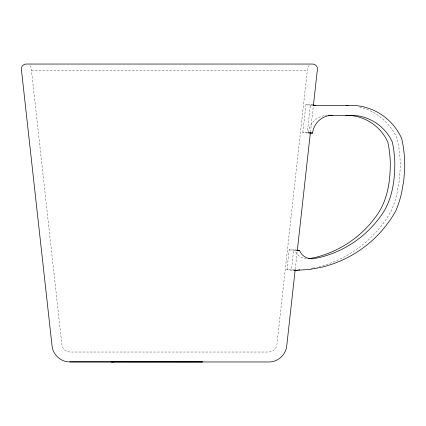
<?xml version="1.0" encoding="UTF-8"?>
<svg xmlns="http://www.w3.org/2000/svg" width="426" height="426" viewBox="0 0 426 426"><rect width="100%" height="100%" fill="white"/><g stroke="black" fill="none" stroke-linecap="round" stroke-linejoin="round"><path stroke-width="0.32" stroke-dasharray="2.13 1.6" d="M286.948 269.775L289.158 249.86L293.663 249.86L291.453 269.775L286.948 269.775L292.204 270.361M302.833 132.502L305.911 104.748L310.41 104.748L307.332 132.502L302.833 132.502L308.083 133.088A20.043 19.995 -90 0 1 327.349 115.27M295.229 269.36L297.204 251.532M310.453 132.017L313.307 106.266M309.164 65.322L307.806 67.324L307.524 68.511L276.927 344.559C276.655 348.75 272.794 352.222 268.593 352.03L70.199 352.03C65.998 352.222 62.137 348.75 61.866 344.559L31.268 68.511L30.986 67.324L29.628 65.322M311.161 268.343L313.046 267.991M313.674 267.879L314.931 267.645M31.513 70.721L307.279 70.721M305.911 104.748L311.161 105.329M289.158 249.86L295.064 250.52M306.416 258.763A12.908 12.881 90 0 1 295.25 250.978M359.549 106.969A55.982 55.854 90 0 1 397.229 138.69A120.782 120.499 90 0 1 400.184 168.808L399.242 180.901L397.096 192.84A120.782 120.499 -90 0 1 391.664 210.199A116.511 116.239 90 0 1 316.822 267.299"/><path stroke-width="0.64" d="M295.154 270.02L286.735 345.955C285.915 354.799 277.784 362.116 268.897 361.962L69.896 361.962M297.279 250.871L310.378 132.678M313.382 105.605L317.492 68.511C317.232 66.041 314.995 64.028 312.508 64.038L26.284 64.038C23.797 64.028 21.561 66.041 21.3 68.511L52.057 345.955C52.845 354.027 59.651 360.944 67.718 361.828L202.409 361.828L201.7 361.962M298.573 269.988L299.84 269.887M294.142 270.435L309.42 269.493L321.321 267.299A116.511 116.239 -90 0 0 396.169 210.199A120.782 120.499 90 0 0 401.596 192.84L403.747 180.901L404.684 168.808A120.782 120.499 -90 0 0 401.729 138.69A55.982 55.854 90 0 0 350.641 105.329L313.089 105.329M328.616 115.26L355.934 115.584A46.035 45.928 90 0 1 390.237 137.981L392.287 141.996L393.166 146.352A110.845 110.59 90 0 1 394.795 162.966C394.854 180.89 392.17 199.885 381.643 214.821A106.569 106.324 -90 0 1 319.021 257.623L313.871 258.577A12.908 12.881 90 0 1 299.569 250.52L294.973 250.009M308.728 133.088L312.583 133.088A20.043 19.995 -90 0 1 332.456 115.26M296.997 250.52L299.569 250.52M111.101 361.828L202.078 361.887M111.181 361.887L113.774 361.962M345.853 115.26L351.429 115.584A46.035 45.928 -90 0 1 385.732 137.981L387.788 141.996L388.661 146.352A110.845 110.59 -90 0 1 390.291 162.966C390.349 180.89 387.671 199.885 377.138 214.821A106.569 106.324 90 0 1 314.521 257.623L309.367 258.577A12.908 12.881 90 0 1 308.387 258.715M311.071 104.817L315.661 105.329M307.993 132.577L312.583 133.088M292.763 269.924L297.359 270.435M346.141 105.329A55.982 55.854 90 0 1 348.074 105.366"/></g></svg>
